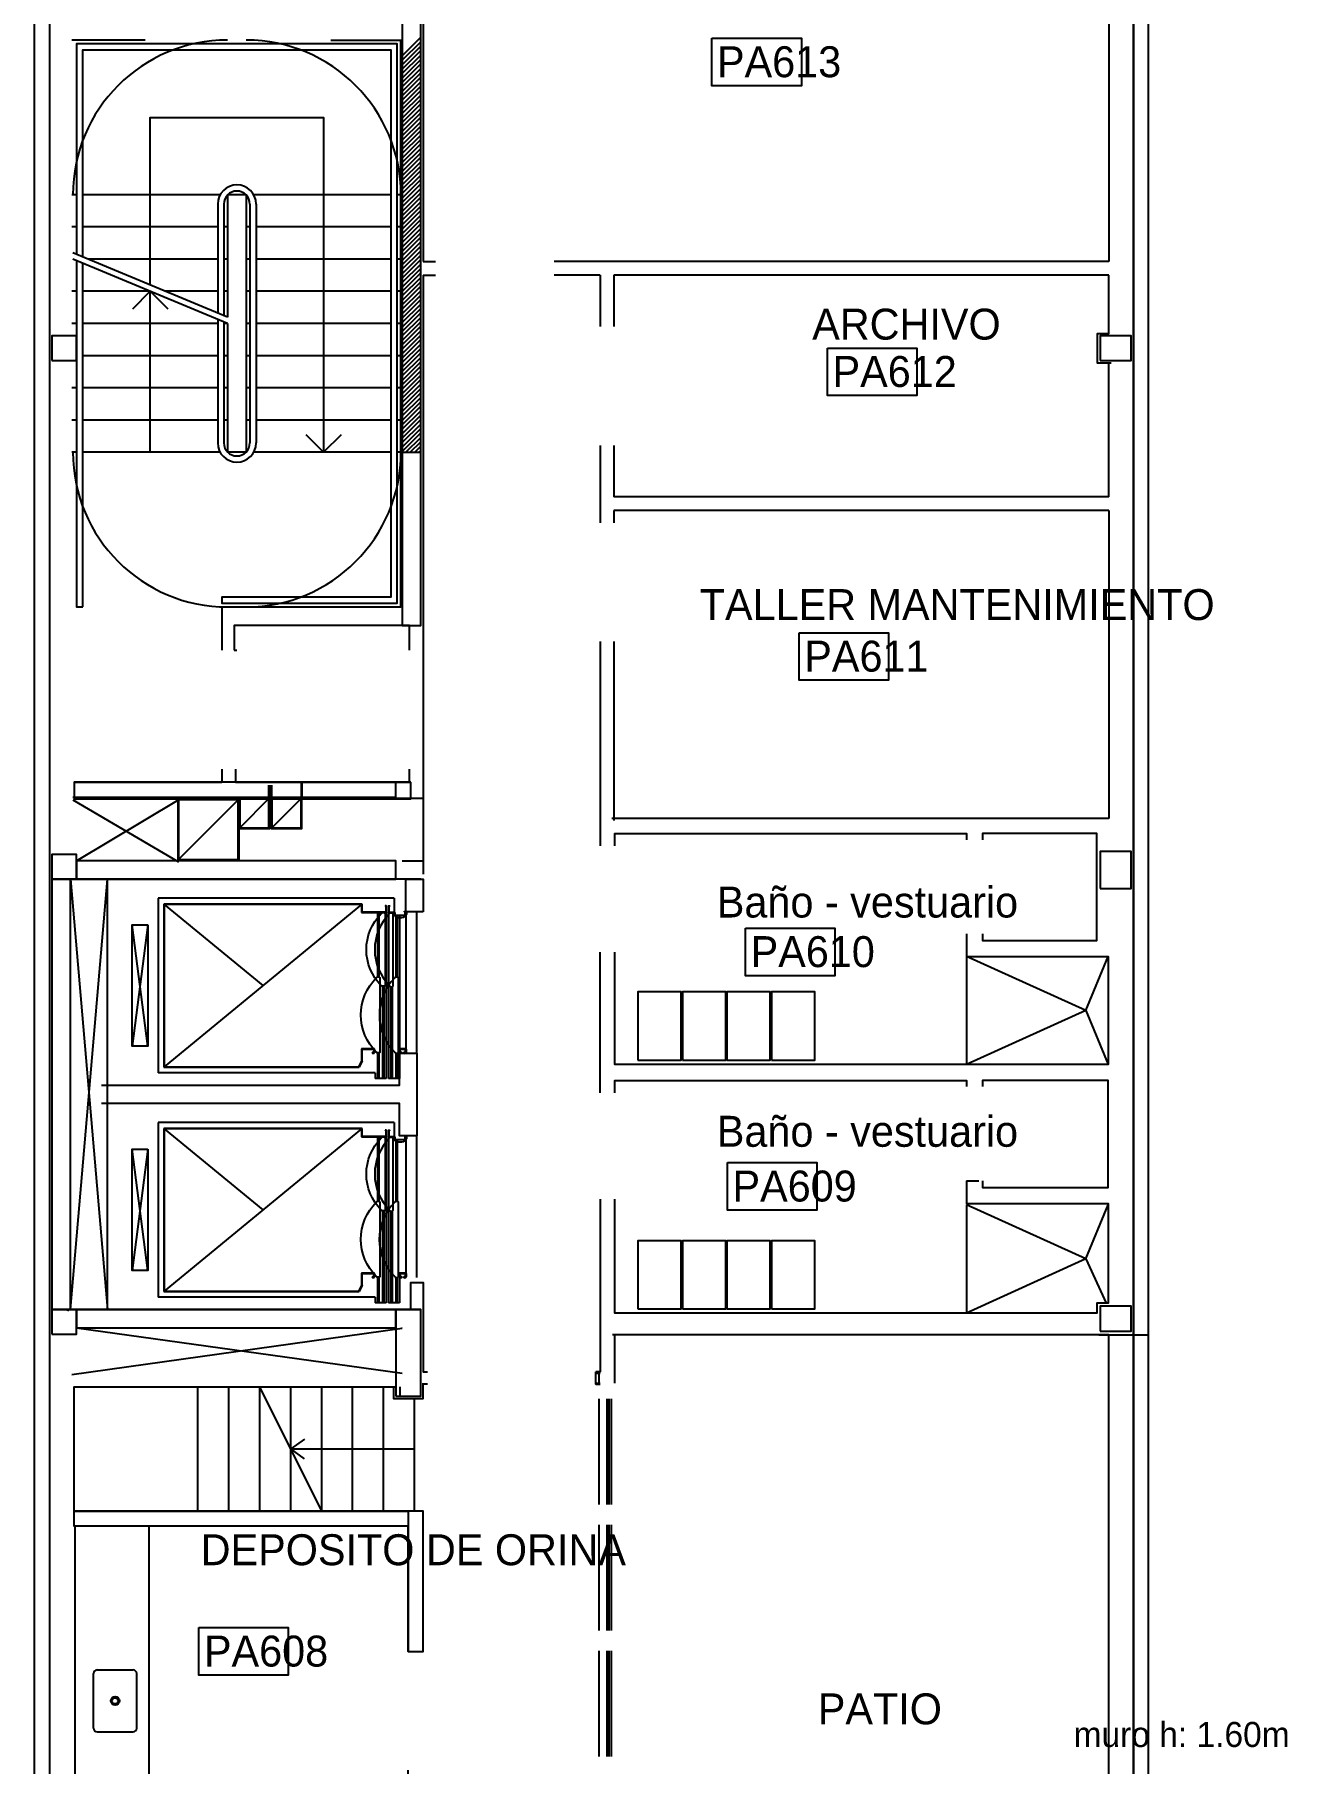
# Model space of a CAD drawing. Header units: millimetres. Extents: x 1473.7 to 1568.7, y 1808.4 to 1881.8.
# Drawn here: x 1500.62 to 1510.74, y 1822.52 to 1836.48 of the extents above; entities that cross this region are included whole.
import ezdxf

# ---------------------------------------------------------------- set-up
doc = ezdxf.new("R2010")
doc.units = ezdxf.units.MM
doc.layers.get('0').update_dxf_attribs({"linetype": 'CONTINUOUS'})
for name, color, linetype in [('0-OBSERVACIONES', 6, 'CONTINUOUS'), ('0000-TEXTO', 7, 'CONTINUOUS'), ('10-M-A-300', 7, 'CONTINUOUS'), ('AR - ASCENSOR', 1, 'CONTINUOUS'), ('AR - CURTAIN WALL', 1, 'CONTINUOUS'), ('AR - INST. SANITARIA', 2, 'CONTINUOUS'), ('AR - LADRILLO VISTO', 3, 'CONTINUOUS'), ('AR - PROYECCION 1', 2, 'CONTINUOUS'), ('AR - PROYECCION 2', 1, 'CONTINUOUS'), ('AR - REVESTIMIENTO', 21, 'CONTINUOUS'), ('AR - REVOQUE', 8, 'CONTINUOUS'), ('AR - VISTA 1', 8, 'CONTINUOUS'), ('AV-HUMO', 6, 'CONTINUOUS'), ('AV-PLENO', 9, 'CONTINUOUS'), ('ES - LINEA OFICIAL', 6, 'CONTINUOUS'), ('ES-COLUMNAS', 5, 'CONTINUOUS'), ('ES-TABIQUES', 5, 'CONTINUOUS'), ('ESTRUCTURA', 3, 'CONTINUOUS'), ('MURO', 7, 'CONTINUOUS'), ('TEXTO', 7, 'CONTINUOUS')]:
    doc.layers.add(name, color=color, linetype=linetype)

msp = doc.modelspace()

# ---------------------------------------------------------------- linework, layer by layer
at = {"color": 5}
for p, q in [((1502.233521, 1831.508745), (1502.253521, 1831.508745)), ((1503.539942, 1830.308744), (1500.939942, 1830.308743)), ((1503.519942, 1825.558771), (1503.539942, 1825.558771))]:
    msp.add_line(p, q, dxfattribs=at)
for points in [[(1500.939942, 1830.308745), (1503.539942, 1830.308745), (1503.539942, 1830.443745), (1500.939942, 1830.443745)], [(1505.154942, 1825.679147), (1505.180893, 1825.679147), (1505.180893, 1825.579147), (1505.154942, 1825.579147)]]:
    msp.add_lwpolyline(points, close=True, dxfattribs=at)
at = {"color": 2}
for points in [[(1503.659942, 1830.443745), (1500.939942, 1830.443745), (1500.939942, 1830.308745), (1503.659942, 1830.308745)], [(1502.779443, 1830.443745), (1502.773249, 1830.443745), (1502.773249, 1830.17121), (1502.779443, 1830.17121)]]:
    msp.add_lwpolyline(points, close=True, dxfattribs=at)
at = {"layer": '0-OBSERVACIONES'}
for points in [[(1509.499942, 1825.978771), (1509.619942, 1825.978771), (1509.619942, 1838.498838), (1509.499942, 1838.498838)], [(1502.779443, 1830.319079), (1503.539942, 1830.319079), (1503.539942, 1830.443745), (1502.779443, 1830.443745)], [(1503.759942, 1829.395946), (1503.619942, 1829.395946), (1503.619942, 1829.658745), (1503.759942, 1829.658745)], [(1500.939942, 1824.553771), (1503.639942, 1824.553771), (1503.639942, 1824.433771), (1500.939942, 1824.433771)], [(1503.759942, 1824.553771), (1503.639942, 1824.553771), (1503.639942, 1823.42124), (1503.759942, 1823.42124)]]:
    msp.add_lwpolyline(points, close=True, dxfattribs=at)
for points in [[(1503.759942, 1831.508745), (1503.759942, 1829.700806)], [(1502.514025, 1830.317276), (1502.514025, 1830.418969)], [(1502.520219, 1830.241018), (1502.520219, 1830.418969)], [(1502.531684, 1830.241018), (1502.531684, 1830.418969)], [(1502.537878, 1830.317276), (1502.537878, 1830.418969)], [(1502.779443, 1830.317276), (1502.779443, 1830.443745)], [(1503.539942, 1830.319079), (1500.929941, 1830.319079)], [(1503.39205, 1830.312829), (1503.759942, 1830.312829)], [(1503.589942, 1829.808745), (1503.759942, 1829.808745)], [(1503.739942, 1829.658745), (1503.759942, 1829.658745)], [(1509.219126, 1825.978771), (1509.619942, 1825.978771)]]:
    msp.add_lwpolyline(points, dxfattribs=at)
at = {"layer": '10-M-A-300', "linetype": 'CONTINUOUS'}
for p, q in [((1503.589942, 1833.108745), (1503.739942, 1833.108745)), ((1503.589942, 1833.108745), (1503.589942, 1831.858745)), ((1503.571897, 1825.558745), (1503.571897, 1825.487933))]:
    msp.add_line(p, q, dxfattribs=at)
at = {"layer": 'AR - ASCENSOR', "linetype": 'CONTINUOUS'}
for p, q in [((1501.618228, 1829.50509), (1501.618228, 1828.094213)), ((1503.524939, 1829.50509), (1501.618228, 1829.50509)), ((1501.664228, 1829.45909), (1501.664228, 1828.140213)), ((1503.266688, 1829.45909), (1501.664228, 1829.45909)), ((1501.668228, 1829.45509), (1501.668228, 1828.144213)), ((1503.262688, 1829.45509), (1501.668228, 1828.144213)), ((1501.668228, 1829.45509), (1502.465458, 1828.799651)), ((1503.262688, 1829.45509), (1501.668228, 1829.45509)), ((1503.262688, 1829.45509), (1503.262688, 1829.389887)), ((1503.266688, 1829.393887), (1503.266688, 1829.45909)), ((1503.459966, 1829.44509), (1503.451966, 1829.44509)), ((1503.451966, 1829.44509), (1503.451966, 1829.44109)), ((1503.451966, 1829.44109), (1503.457966, 1829.44109)), ((1503.457966, 1829.44109), (1503.457966, 1829.393887)), ((1503.461966, 1829.391887), (1503.461966, 1829.44309)), ((1503.524939, 1829.50509), (1503.524939, 1829.393803)), ((1503.709942, 1828.255116), (1503.709942, 1829.399887)), ((1501.534372, 1828.309651), (1501.409942, 1829.289651)), ((1501.534372, 1829.289651), (1501.409942, 1828.309651)), ((1503.262688, 1829.389887), (1503.459966, 1829.389887)), ((1503.457966, 1829.393887), (1503.266688, 1829.393887)), ((1503.390966, 1829.389887), (1503.390966, 1828.866975)), ((1503.400966, 1829.389887), (1503.400966, 1828.866975)), ((1503.461966, 1829.391887), (1503.461966, 1828.05009)), ((1503.478939, 1829.391887), (1503.478939, 1828.05009)), ((1503.539939, 1829.364887), (1503.539939, 1828.866975)), ((1503.549939, 1829.364887), (1503.549939, 1828.866975)), ((1503.569939, 1829.364887), (1503.569939, 1828.05009)), ((1503.619939, 1829.366887), (1503.619936, 1828.290116)), ((1503.431966, 1828.794074), (1503.431966, 1828.05009)), ((1503.441966, 1828.794074), (1503.441966, 1828.05009)), ((1503.498939, 1828.794074), (1503.498939, 1828.05009)), ((1503.508939, 1828.794074), (1503.508939, 1828.05009)), ((1503.262689, 1828.288116), (1503.262689, 1828.192116)), ((1503.363726, 1828.290116), (1503.264689, 1828.290116)), ((1503.266689, 1828.286116), (1503.361726, 1828.286116)), ((1503.266689, 1828.191947), (1503.266689, 1828.286116)), ((1503.361726, 1828.286116), (1503.361726, 1828.259116)), ((1503.365726, 1828.257116), (1503.365726, 1828.288116)), ((1501.664228, 1828.140213), (1503.242397, 1828.140213)), ((1501.668228, 1828.144213), (1503.238723, 1828.144213)), ((1503.262689, 1828.192116), (1503.238723, 1828.144213)), ((1503.266689, 1828.191947), (1503.242397, 1828.140213)), ((1503.348904, 1828.259116), (1503.348904, 1828.255116)), ((1503.361726, 1828.259116), (1503.348904, 1828.259116)), ((1503.348904, 1828.255116), (1503.363726, 1828.255116)), ((1503.390966, 1828.257911), (1503.390966, 1828.05009)), ((1503.400966, 1828.257911), (1503.400966, 1828.05009)), ((1503.539939, 1828.257911), (1503.539939, 1828.05009)), ((1503.549939, 1828.257911), (1503.549939, 1828.05009)), ((1503.370966, 1828.094213), (1501.618228, 1828.094213)), ((1503.370966, 1828.094213), (1503.370966, 1828.05009)), ((1503.461966, 1828.05009), (1503.370966, 1828.05009)), ((1503.569939, 1828.05009), (1503.478939, 1828.05009)), ((1501.618228, 1827.692603), (1501.618228, 1826.281726)), ((1503.524938, 1827.692603), (1501.618228, 1827.692603)), ((1501.664228, 1827.646603), (1501.664228, 1826.327726)), ((1503.266688, 1827.646603), (1501.664228, 1827.646603)), ((1501.668228, 1827.642603), (1501.668228, 1826.331726)), ((1503.262688, 1827.642603), (1501.668228, 1826.331726)), ((1501.668228, 1827.642603), (1502.465458, 1826.987164)), ((1503.262688, 1827.642603), (1501.668228, 1827.642603)), ((1503.262688, 1827.642603), (1503.262688, 1827.5774)), ((1503.266688, 1827.5814), (1503.266688, 1827.646603)), ((1503.457966, 1827.5814), (1503.266688, 1827.5814)), ((1503.459966, 1827.632603), (1503.451966, 1827.632603)), ((1503.451966, 1827.632603), (1503.451966, 1827.628603)), ((1503.451966, 1827.628603), (1503.457966, 1827.628603)), ((1503.457966, 1827.628603), (1503.457966, 1827.5814)), ((1503.461966, 1827.5794), (1503.461966, 1827.630603)), ((1503.524938, 1827.692603), (1503.524938, 1827.581316)), ((1503.709942, 1826.442629), (1503.709942, 1827.5874)), ((1501.534372, 1826.497164), (1501.409942, 1827.477164)), ((1501.534372, 1827.477164), (1501.409942, 1826.497164)), ((1503.262688, 1827.5774), (1503.459966, 1827.5774)), ((1503.390966, 1827.5774), (1503.390966, 1827.054488)), ((1503.400966, 1827.5774), (1503.400966, 1827.054488)), ((1503.461966, 1827.5794), (1503.461966, 1826.237603)), ((1503.478938, 1827.5794), (1503.478938, 1826.237603)), ((1503.539938, 1827.5524), (1503.539938, 1827.054488)), ((1503.549938, 1827.5524), (1503.549938, 1827.054488)), ((1503.619938, 1827.5544), (1503.619936, 1826.477629)), ((1503.431966, 1826.981587), (1503.431966, 1826.237603)), ((1503.441966, 1826.981587), (1503.441966, 1826.237603)), ((1503.498938, 1826.981587), (1503.498938, 1826.237603)), ((1503.508938, 1826.981587), (1503.508938, 1826.237603)), ((1503.262689, 1826.475629), (1503.262689, 1826.379629)), ((1503.363726, 1826.477629), (1503.264689, 1826.477629)), ((1503.266689, 1826.473629), (1503.361726, 1826.473629)), ((1503.266689, 1826.37946), (1503.266689, 1826.473629)), ((1503.361726, 1826.473629), (1503.361726, 1826.446629)), ((1503.365726, 1826.444629), (1503.365726, 1826.475629)), ((1501.664228, 1826.327726), (1503.242397, 1826.327726)), ((1501.668228, 1826.331726), (1503.238723, 1826.331726)), ((1503.262689, 1826.379629), (1503.238723, 1826.331726)), ((1503.266689, 1826.37946), (1503.242397, 1826.327726)), ((1503.348904, 1826.446629), (1503.348904, 1826.442629)), ((1503.361726, 1826.446629), (1503.348904, 1826.446629)), ((1503.348904, 1826.442629), (1503.363726, 1826.442629)), ((1503.390966, 1826.445424), (1503.390966, 1826.237603)), ((1503.400966, 1826.445424), (1503.400966, 1826.237603)), ((1503.539939, 1826.445424), (1503.539938, 1826.237603)), ((1503.549939, 1826.445424), (1503.549938, 1826.237603)), ((1503.569938, 1826.442629), (1503.569938, 1826.237603)), ((1503.370966, 1826.281726), (1501.618228, 1826.281726)), ((1503.370966, 1826.281726), (1503.370966, 1826.237603)), ((1503.461966, 1826.237603), (1503.370966, 1826.237603)), ((1503.569938, 1826.237603), (1503.478938, 1826.237603))]:
    msp.add_line(p, q, dxfattribs=at)
for points in [[(1503.609939, 1829.399887, -0.414214), (1503.617939, 1829.399887, -0.414214), (1503.619939, 1829.397887, -0.414214), (1503.619939, 1829.366887, 0.414214), (1503.617939, 1829.364887, -0.414214), (1503.527939, 1829.364887, -0.414214), (1503.525939, 1829.366887, -0.414214), (1503.525939, 1829.387887), (1503.523939, 1829.389887), (1503.480939, 1829.389887), (1503.478939, 1829.391887), (1503.478939, 1829.44309), (1503.480939, 1829.44509), (1503.488939, 1829.44509), (1503.488939, 1829.44109), (1503.482939, 1829.44109), (1503.482939, 1829.393887), (1503.523939, 1829.393887), (1503.529939, 1829.387887), (1503.529939, 1829.368887), (1503.615939, 1829.368887), (1503.615939, 1829.395887), (1503.609939, 1829.395887)], [(1503.421966, 1828.799074, -0.414214), (1503.421966, 1829.381383, -0.414214), (1503.426966, 1829.386383, -0.414214), (1503.446966, 1829.386383, -0.414214), (1503.451966, 1829.381383), (1503.451966, 1828.799074), (1503.446966, 1828.794074), (1503.426966, 1828.794074)], [(1503.488939, 1829.381383, 0.414214), (1503.488939, 1828.799074, 0.414214), (1503.493939, 1828.794074, 0.414214), (1503.513939, 1828.794074, 0.414214), (1503.518939, 1828.799074), (1503.518939, 1829.381383), (1503.513939, 1829.386383), (1503.493939, 1829.386383)], [(1503.380966, 1828.262911, -0.414214), (1503.380966, 1828.861975, -0.414214), (1503.385966, 1828.866975, -0.414214), (1503.405966, 1828.866975, -0.414214), (1503.410966, 1828.861975), (1503.410966, 1828.262911), (1503.405966, 1828.257911), (1503.385966, 1828.257911)], [(1503.529939, 1828.861975, 0.414214), (1503.529939, 1828.262911, 0.414214), (1503.534939, 1828.257911, 0.414214), (1503.554939, 1828.257911, 0.414214), (1503.559939, 1828.262911), (1503.559939, 1828.861975), (1503.554939, 1828.866975), (1503.534939, 1828.866975)], [(1503.603117, 1828.259116, 0.414214), (1503.603117, 1828.255116, 0.414214), (1503.617939, 1828.255116, 0.414214), (1503.619939, 1828.257116, 0.414214), (1503.619939, 1828.288116), (1503.617939, 1828.290116), (1503.571939, 1828.290116), (1503.569939, 1828.288116), (1503.569939, 1828.257116), (1503.571939, 1828.255116), (1503.586761, 1828.255116), (1503.586761, 1828.259116), (1503.573939, 1828.259116), (1503.573939, 1828.286116), (1503.615939, 1828.286116), (1503.615939, 1828.259116)], [(1503.609938, 1827.5874, -0.414214), (1503.617938, 1827.5874, -0.414214), (1503.619938, 1827.5854, -0.414214), (1503.619938, 1827.5544, 0.414214), (1503.617938, 1827.5524, -0.414214), (1503.527938, 1827.5524, -0.414214), (1503.525938, 1827.5544, -0.414214), (1503.525938, 1827.5754), (1503.523938, 1827.5774), (1503.480938, 1827.5774), (1503.478938, 1827.5794), (1503.478938, 1827.630603), (1503.480938, 1827.632603), (1503.488938, 1827.632603), (1503.488938, 1827.628603), (1503.482938, 1827.628603), (1503.482938, 1827.5814), (1503.523938, 1827.5814), (1503.529938, 1827.5754), (1503.529938, 1827.5564), (1503.615938, 1827.5564), (1503.615938, 1827.5834), (1503.609938, 1827.5834)], [(1503.421966, 1826.986587, -0.414214), (1503.421966, 1827.568895, -0.414214), (1503.426966, 1827.573895, -0.414214), (1503.446966, 1827.573895, -0.414214), (1503.451966, 1827.568895), (1503.451966, 1826.986587), (1503.446966, 1826.981587), (1503.426966, 1826.981587)], [(1503.488938, 1827.568895, 0.414214), (1503.488938, 1826.986587, 0.414214), (1503.493938, 1826.981587, 0.414214), (1503.513938, 1826.981587, 0.414214), (1503.518938, 1826.986587), (1503.518938, 1827.568895), (1503.513938, 1827.573895), (1503.493938, 1827.573895)], [(1503.380966, 1826.450424, -0.414214), (1503.380966, 1827.049488, -0.414214), (1503.385966, 1827.054488, -0.414214), (1503.405966, 1827.054488, -0.414214), (1503.410966, 1827.049488), (1503.410966, 1826.450424), (1503.405966, 1826.445424), (1503.385966, 1826.445424)], [(1503.529938, 1827.049488, 0.414214), (1503.529939, 1826.450424, 0.414214), (1503.534939, 1826.445424, 0.414214), (1503.554939, 1826.445424, 0.414214), (1503.559939, 1826.450424), (1503.559938, 1827.049488), (1503.554938, 1827.054488), (1503.534938, 1827.054488)], [(1503.603117, 1826.446629, 0.414214), (1503.603117, 1826.442629, 0.414214), (1503.617939, 1826.442629, 0.414214), (1503.619939, 1826.444629, 0.414214), (1503.619939, 1826.475629), (1503.617939, 1826.477629), (1503.571939, 1826.477629), (1503.569939, 1826.475629), (1503.569939, 1826.444629), (1503.571939, 1826.442629), (1503.586761, 1826.442629), (1503.586761, 1826.446629), (1503.573939, 1826.446629), (1503.573939, 1826.473629), (1503.615939, 1826.473629), (1503.615939, 1826.446629)]]:
    msp.add_lwpolyline(points, format="xyb", close=True, dxfattribs=at)
for points in [[(1501.534372, 1829.289651), (1501.534372, 1828.309651), (1501.409942, 1828.309651), (1501.409942, 1829.289651)], [(1501.534372, 1827.477164), (1501.534372, 1826.497164), (1501.409942, 1826.497164), (1501.409942, 1827.477164)]]:
    msp.add_lwpolyline(points, close=True, dxfattribs=at)
for centre, start, end in [((1503.459966, 1829.44309), 0, 90), ((1503.459966, 1829.391887), 270, 0), ((1503.264689, 1828.288116), 90, 180), ((1503.363726, 1828.288116), 0, 90), ((1503.363726, 1828.257116), 270, 0), ((1503.459966, 1827.630603), 0, 90), ((1503.459966, 1827.5794), 270, 0), ((1503.264689, 1826.475629), 90, 180), ((1503.363726, 1826.475629), 0, 90), ((1503.363726, 1826.444629), 270, 0)]:
    msp.add_arc(centre, 0.002, start, end, dxfattribs=at)
at = {"layer": 'AR - CURTAIN WALL'}
for points in [[(1505.180893, 1825.461797), (1505.180893, 1824.606673)], [(1505.244053, 1825.461797), (1505.244053, 1824.606673)], [(1505.248124, 1825.461797), (1505.248124, 1824.606673)], [(1505.256019, 1825.461797), (1505.256019, 1824.606673)], [(1505.26009, 1825.461797), (1505.26009, 1824.606673)], [(1505.279828, 1825.461797), (1505.279828, 1824.606673)], [(1505.180893, 1824.443844), (1505.180893, 1823.588719)], [(1505.244053, 1824.443844), (1505.244053, 1823.588719)], [(1505.248124, 1824.443844), (1505.248124, 1823.588719)], [(1505.256019, 1824.443844), (1505.256019, 1823.588719)], [(1505.26009, 1824.443844), (1505.26009, 1823.588719)], [(1505.279828, 1824.443844), (1505.279828, 1823.588719)], [(1505.180893, 1823.42589), (1505.180893, 1822.570766)], [(1505.244053, 1823.42589), (1505.244053, 1822.570766)], [(1505.248124, 1823.42589), (1505.248124, 1822.570766)], [(1505.256019, 1823.42589), (1505.256019, 1822.570766)], [(1505.26009, 1823.42589), (1505.26009, 1822.570766)], [(1505.279828, 1823.42589), (1505.279828, 1822.570766)]]:
    msp.add_lwpolyline(points, dxfattribs=at)
at = {"layer": 'AR - INST. SANITARIA', "color": 2}
for p, q in [((1501.125567, 1823.27124), (1501.415567, 1823.27124)), ((1501.095567, 1822.80124), (1501.095567, 1823.24124)), ((1501.445567, 1822.80124), (1501.445567, 1823.24124)), ((1501.125567, 1822.77124), (1501.415567, 1822.77124))]:
    msp.add_line(p, q, dxfattribs=at)
msp.add_lwpolyline([(1501.544942, 1822.37124), (1501.544942, 1824.433771)], dxfattribs=at)
for radius in [0.035, 0.025]:
    msp.add_circle((1501.270567, 1823.02124), radius, dxfattribs=at)
for centre, start, end in [((1501.125567, 1823.24124), 90, 180), ((1501.415567, 1823.24124), 0, 90), ((1501.125567, 1822.80124), 180, 270), ((1501.415567, 1822.80124), 270, 0)]:
    msp.add_arc(centre, 0.03, start, end, dxfattribs=at)
at = {"layer": 'AR - LADRILLO VISTO', "linetype": 'CONTINUOUS'}
for points in [[(1500.969942, 1838.438838), (1500.739942, 1838.438838), (1500.739942, 1812.228837), (1500.739942, 1812.228837), (1500.739942, 1812.228837), (1500.619942, 1812.228837), (1500.619942, 1838.498838), (1501.029942, 1838.498838), (1501.029942, 1838.298838), (1500.969942, 1838.298838), (1500.969942, 1838.438838)], [(1509.499942, 1838.438838), (1509.499942, 1812.228837), (1509.499942, 1812.228837), (1509.499942, 1812.228837), (1509.619942, 1812.228837), (1509.619942, 1838.498838), (1509.159942, 1838.498838), (1509.159942, 1838.318836), (1509.219942, 1838.318836), (1509.219942, 1838.438838), (1509.499942, 1838.438838)]]:
    msp.add_lwpolyline(points, dxfattribs=at)
at = {"layer": 'AR - PROYECCION 1'}
msp.add_lwpolyline([(1501.209941, 1826.183769), (1501.209941, 1829.658744)], dxfattribs=at)
at = {"layer": 'AR - PROYECCION 2'}
for p, q in [((1500.919942, 1825.658745), (1503.589942, 1826.032525)), ((1500.959942, 1826.033771), (1503.589942, 1825.668874))]:
    msp.add_line(p, q, dxfattribs=at)
for points in [[(1500.929941, 1830.300841), (1501.783136, 1829.800841)], [(1500.959942, 1829.808745), (1501.783136, 1830.300841)], [(1500.909942, 1826.18377), (1501.209941, 1829.658744)], [(1500.909942, 1829.658744), (1501.209941, 1826.183769)]]:
    msp.add_lwpolyline(points, dxfattribs=at)
for centre, start, end in [((1502.179941, 1835.188745), 90, 180), ((1502.329941, 1835.188745), 0, 90), ((1502.179941, 1833.108745), 180, 270), ((1502.329941, 1833.108745), 270, 360)]:
    msp.add_arc(centre, 1.25, start, end, dxfattribs=at)
at = {"layer": 'AR - REVESTIMIENTO', "linetype": 'CONTINUOUS'}
for points in [[(1505.309942, 1829.928745), (1505.309942, 1830.028745), (1508.149942, 1830.028745), (1508.149942, 1829.977367)], [(1508.279942, 1829.218745), (1508.279942, 1829.163745), (1509.204942, 1829.163745), (1509.204942, 1830.028745), (1508.279942, 1830.028745), (1508.279942, 1829.977367)], [(1508.149942, 1829.218745), (1508.149942, 1829.033745), (1509.294942, 1829.033745), (1509.294942, 1828.163745), (1505.309942, 1828.163745), (1505.309942, 1829.068745)], [(1505.309942, 1827.933745), (1505.309942, 1828.033745), (1508.149942, 1828.033745), (1508.149942, 1827.983745)], [(1508.279942, 1827.223745), (1508.279942, 1827.168745), (1509.294942, 1827.168745), (1509.294942, 1828.033745), (1508.279942, 1828.033745), (1508.279942, 1827.983745)], [(1508.149942, 1827.223745), (1508.149942, 1827.038745), (1509.294942, 1827.038745), (1509.294942, 1826.233771), (1509.204942, 1826.233771), (1509.204942, 1826.153771), (1505.309942, 1826.153771), (1505.309942, 1827.073745)], [(1503.639942, 1823.42124), (1503.639942, 1824.433771), (1500.944942, 1824.433771), (1500.944942, 1822.37124), (1503.639942, 1822.37124), (1503.639942, 1822.46124)]]:
    msp.add_lwpolyline(points, dxfattribs=at)
at = {"layer": 'AR - REVOQUE', "linetype": 'CONTINUOUS'}
for points in [[(1509.159941, 1838.218837), (1509.209942, 1838.218837), (1509.209942, 1837.708838), (1509.299942, 1837.708838), (1509.299942, 1834.648745)], [(1503.709942, 1836.598745), (1503.759942, 1836.598745), (1503.759942, 1834.648745)], [(1501.514941, 1836.438745), (1500.919942, 1836.438745)], [(1502.133521, 1831.858745), (1503.579942, 1831.858745), (1503.579942, 1836.438745)], [(1503.014941, 1836.438745), (1503.589941, 1836.438745)], [(1503.759942, 1834.648745), (1503.859942, 1834.648745)], [(1509.299942, 1834.648745), (1504.819942, 1834.648745)], [(1503.759942, 1834.538745), (1503.759942, 1831.508745)], [(1503.759942, 1834.538745), (1503.859942, 1834.538745)], [(1505.189942, 1834.538745), (1504.819942, 1834.538745)], [(1505.189942, 1834.538745), (1505.189942, 1834.123745)], [(1509.299942, 1834.538745), (1505.299942, 1834.538745)], [(1505.299942, 1834.538745), (1505.299942, 1834.123745)], [(1509.319942, 1833.828793), (1509.209942, 1833.828793), (1509.209942, 1834.068793), (1509.299942, 1834.068793), (1509.299942, 1834.538745)], [(1509.299942, 1832.748745), (1509.299942, 1833.828793)], [(1505.189942, 1833.163745), (1505.189942, 1832.538486)], [(1505.299942, 1833.163745), (1505.299942, 1832.748745)], [(1509.299942, 1832.748745), (1505.299942, 1832.748745)], [(1505.299942, 1832.638745), (1505.299942, 1832.538486)], [(1509.299942, 1832.638745), (1505.299942, 1832.638745)], [(1509.299942, 1832.638745), (1509.299942, 1830.148745)], [(1502.133521, 1831.858745), (1502.133521, 1831.508745)], [(1503.649942, 1831.508745), (1503.649942, 1831.708745), (1502.233521, 1831.708745), (1502.233521, 1831.508745)], [(1505.189942, 1831.578486), (1505.189942, 1829.928745)], [(1505.299942, 1831.578486), (1505.299942, 1830.133745)], [(1502.133521, 1830.548745), (1502.133521, 1830.443745)], [(1502.243521, 1830.443745), (1503.649942, 1830.443745), (1503.649942, 1830.548745)], [(1502.243521, 1830.548745), (1502.243521, 1830.443745)], [(1500.939942, 1830.443745), (1502.133521, 1830.443745)], [(1509.299942, 1830.148745), (1505.284942, 1830.148745)], [(1505.189942, 1827.933745), (1505.189942, 1829.068745)], [(1501.159941, 1827.996258), (1503.569942, 1827.996258), (1503.569942, 1828.255116), (1503.709942, 1828.255116), (1503.709942, 1827.5874), (1503.569942, 1827.5874), (1503.569942, 1827.846258), (1501.159941, 1827.846258)], [(1505.189942, 1827.073745), (1505.189942, 1825.679147), (1505.154942, 1825.679147)], [(1503.659938, 1826.183771), (1503.659938, 1826.401175), (1503.759942, 1826.401175), (1503.759942, 1825.679147), (1503.794942, 1825.679147)], [(1509.299942, 1820.408838), (1509.299942, 1821.376385), (1509.209942, 1821.376385), (1509.209942, 1821.616385), (1509.299942, 1821.616385), (1509.299942, 1825.978771), (1505.289942, 1825.978771)], [(1505.309942, 1825.589147), (1505.309942, 1825.978771)], [(1503.759942, 1823.42124), (1503.759942, 1824.553771), (1500.939942, 1824.553771), (1500.939942, 1825.558771), (1503.519942, 1825.558771)], [(1503.519942, 1825.558771), (1503.519942, 1825.463771), (1503.759942, 1825.463771), (1503.759942, 1825.589147)], [(1503.794942, 1825.579147), (1503.759942, 1825.579147)], [(1505.154942, 1825.579147), (1505.189942, 1825.579147)]]:
    msp.add_lwpolyline(points, dxfattribs=at)
at = {"layer": 'AR - VISTA 1', "linetype": 'CONTINUOUS'}
for points in [[(1501.009941, 1834.685465), (1501.009941, 1836.358745), (1503.499942, 1836.358745), (1503.499942, 1831.938745), (1502.133521, 1831.938745), (1502.133521, 1831.888745), (1503.549942, 1831.888745), (1503.549942, 1836.408745), (1500.959941, 1836.408745), (1500.959941, 1834.706265)], [(1501.554941, 1834.458745), (1501.554941, 1835.813745), (1502.954941, 1835.813745), (1502.954941, 1833.108745)], [(1500.959941, 1835.188745), (1500.919942, 1835.188745)], [(1502.119294, 1835.188745), (1501.009941, 1835.188745)], [(1502.179941, 1835.188745), (1502.179941, 1834.198745)], [(1502.329941, 1835.188745), (1502.179941, 1835.188745)], [(1502.329941, 1835.188745), (1502.329941, 1833.108745)], [(1503.499942, 1835.188745), (1502.390588, 1835.188745)], [(1503.579942, 1835.188745), (1503.549942, 1835.188745)], [(1502.099941, 1835.113745), (1502.099941, 1834.232025)], [(1502.149941, 1835.113745), (1502.149941, 1834.211225)], [(1502.359941, 1835.113745), (1502.359941, 1833.183745)], [(1502.409941, 1835.113745), (1502.409941, 1833.183745)], [(1500.959941, 1834.928745), (1500.919942, 1834.928745)], [(1502.099941, 1834.928745), (1501.009941, 1834.928745)], [(1502.179941, 1834.928745), (1502.149941, 1834.928745)], [(1502.359941, 1834.928745), (1502.329941, 1834.928745)], [(1503.499942, 1834.928745), (1502.409941, 1834.928745)], [(1503.579942, 1834.928745), (1503.549942, 1834.928745)], [(1500.959941, 1834.656265), (1500.959941, 1831.858745), (1501.009941, 1831.858745)], [(1501.009941, 1831.858745), (1501.009941, 1834.635465)], [(1502.099941, 1834.668745), (1501.050135, 1834.668745)], [(1502.179941, 1834.668745), (1502.149941, 1834.668745)], [(1502.359941, 1834.668745), (1502.329941, 1834.668745)], [(1503.499942, 1834.668745), (1502.409941, 1834.668745)], [(1503.579942, 1834.668745), (1503.549942, 1834.668745)], [(1500.959941, 1834.408745), (1500.919942, 1834.408745)], [(1501.554942, 1834.408745), (1501.009941, 1834.408745)], [(1501.41352, 1834.267323), (1501.554942, 1834.408745), (1501.696363, 1834.267323)], [(1501.554941, 1833.108745), (1501.554941, 1834.408745)], [(1502.099941, 1834.408745), (1501.675134, 1834.408745)], [(1502.179941, 1834.408745), (1502.149941, 1834.408745)], [(1502.359941, 1834.408745), (1502.329941, 1834.408745)], [(1503.499942, 1834.408745), (1502.409941, 1834.408745)], [(1503.579942, 1834.408745), (1503.549942, 1834.408745)], [(1500.959942, 1834.148745), (1500.919942, 1834.148745)], [(1502.099941, 1834.148745), (1501.009941, 1834.148745)], [(1502.099941, 1834.182025), (1502.099941, 1833.183745)], [(1502.149941, 1834.161225), (1502.149941, 1833.183745)], [(1502.179941, 1834.148745), (1502.149941, 1834.148745)], [(1502.179941, 1834.148745), (1502.179941, 1833.108745)], [(1502.359941, 1834.148745), (1502.329941, 1834.148745)], [(1503.499942, 1834.148745), (1502.409941, 1834.148745)], [(1503.579942, 1834.148745), (1503.549942, 1834.148745)], [(1502.099941, 1833.888745), (1501.009941, 1833.888745)], [(1502.179941, 1833.888745), (1502.149941, 1833.888745)], [(1502.359941, 1833.888745), (1502.329941, 1833.888745)], [(1503.499942, 1833.888745), (1502.409941, 1833.888745)], [(1503.579942, 1833.888745), (1503.549942, 1833.888745)], [(1500.959942, 1833.628745), (1500.919942, 1833.628745)], [(1502.099941, 1833.628745), (1501.009941, 1833.628745)], [(1502.179941, 1833.628745), (1502.149941, 1833.628745)], [(1502.359941, 1833.628745), (1502.329941, 1833.628745)], [(1503.499942, 1833.628745), (1502.409941, 1833.628745)], [(1503.579942, 1833.628745), (1503.549942, 1833.628745)], [(1500.959942, 1833.368745), (1500.919942, 1833.368745)], [(1502.099941, 1833.368745), (1501.009941, 1833.368745)], [(1502.179941, 1833.368745), (1502.149941, 1833.368745)], [(1502.359941, 1833.368745), (1502.329941, 1833.368745)], [(1503.499942, 1833.368745), (1502.409941, 1833.368745)], [(1503.579942, 1833.368745), (1503.549942, 1833.368745)], [(1503.096363, 1833.250167), (1502.954941, 1833.108745), (1502.81352, 1833.250167)], [(1500.959942, 1833.108745), (1500.919942, 1833.108745)], [(1502.119294, 1833.108745), (1501.009941, 1833.108745)], [(1502.329941, 1833.108745), (1502.179941, 1833.108745)], [(1503.499942, 1833.108745), (1502.390588, 1833.108745)], [(1503.579942, 1833.108745), (1503.549942, 1833.108745)], [(1508.149942, 1829.033745), (1508.149942, 1828.163745)], [(1509.114942, 1828.598745), (1508.149942, 1829.033745)], [(1509.114942, 1828.598745), (1509.294942, 1829.033745)], [(1509.114942, 1828.598745), (1508.149942, 1828.163745)], [(1509.114942, 1828.598745), (1509.294942, 1828.163745)], [(1508.149942, 1827.028771), (1508.149942, 1826.153771)], [(1509.114942, 1826.593771), (1508.149942, 1827.028771)], [(1509.114942, 1826.593771), (1509.294942, 1827.028771)], [(1509.114942, 1826.593771), (1508.149942, 1826.153771)], [(1509.114942, 1826.593771), (1509.280459, 1826.233771)], [(1501.939942, 1824.553771), (1501.939942, 1825.558771)], [(1502.189942, 1824.553771), (1502.189942, 1825.558771)], [(1502.439942, 1824.553771), (1502.439942, 1825.558771)], [(1502.939942, 1824.553771), (1502.439942, 1825.558771)], [(1502.689942, 1824.553771), (1502.689942, 1825.558771)], [(1502.939942, 1824.553771), (1502.939942, 1825.558771)], [(1503.189942, 1824.553771), (1503.189942, 1825.558771)], [(1503.439942, 1824.553771), (1503.439942, 1825.558771)], [(1503.689942, 1824.553771), (1503.689942, 1825.463771)], [(1502.801033, 1825.134862), (1502.689942, 1825.056271)], [(1502.689942, 1825.056271), (1503.689942, 1825.056271)], [(1502.801033, 1824.97768), (1502.689942, 1825.056271)]]:
    msp.add_lwpolyline(points, dxfattribs=at)
at = {"layer": 'AR - VISTA 1', "color": 2, "linetype": 'CONTINUOUS'}
for points in [[(1502.179941, 1834.198745), (1500.929942, 1834.718745)], [(1502.179941, 1834.148745), (1500.929942, 1834.668745)]]:
    msp.add_lwpolyline(points, dxfattribs=at)
at = {"layer": 'AR - VISTA 1', "linetype": 'CONTINUOUS'}
for points in [[(1505.494942, 1828.198745), (1505.844942, 1828.198745), (1505.844942, 1828.748745), (1505.494942, 1828.748745)], [(1505.854942, 1828.198745), (1506.204942, 1828.198745), (1506.204942, 1828.748745), (1505.854942, 1828.748745)], [(1506.214942, 1828.198745), (1506.564942, 1828.198745), (1506.564942, 1828.748745), (1506.214942, 1828.748745)], [(1506.574942, 1828.198745), (1506.924942, 1828.198745), (1506.924942, 1828.748745), (1506.574942, 1828.748745)], [(1505.494942, 1826.188771), (1505.844942, 1826.188771), (1505.844942, 1826.738771), (1505.494942, 1826.738771)], [(1505.854942, 1826.188771), (1506.204942, 1826.188771), (1506.204942, 1826.738771), (1505.854942, 1826.738771)], [(1506.214942, 1826.188771), (1506.564942, 1826.188771), (1506.564942, 1826.738771), (1506.214942, 1826.738771)], [(1506.574942, 1826.188771), (1506.924942, 1826.188771), (1506.924942, 1826.738771), (1506.574942, 1826.738771)]]:
    msp.add_lwpolyline(points, close=True, dxfattribs=at)
for centre, radius, start, end in [((1502.254941, 1835.113745), 0.155, 359.999993, 179.999993), ((1502.254941, 1835.113745), 0.105, 359.999993, 179.999993), ((1502.254941, 1833.183745), 0.155, 180.000007, 0.000007), ((1502.254941, 1833.183745), 0.105, 180.000007, 0.000007)]:
    msp.add_arc(centre, radius, start, end, dxfattribs=at)
at = {"layer": 'AV-HUMO'}
for points in [[(1501.776942, 1830.307035), (1501.776942, 1829.811517), (1502.27246, 1829.811517), (1502.27246, 1830.307035)], [(1501.783136, 1830.300841), (1501.783136, 1829.817711), (1502.266266, 1829.817711), (1502.266266, 1830.300841)], [(1502.278654, 1830.311082), (1502.278654, 1830.075711), (1502.514025, 1830.075711), (1502.514025, 1830.311082)], [(1502.537878, 1830.311082), (1502.537878, 1830.075711), (1502.773249, 1830.075711), (1502.773249, 1830.311082)]]:
    msp.add_lwpolyline(points, close=True, dxfattribs=at)
for points in [[(1502.514025, 1830.317276), (1502.27246, 1830.317276), (1502.27246, 1830.069517), (1502.520219, 1830.069517), (1502.520219, 1830.317276)], [(1502.531684, 1830.317276), (1502.531684, 1830.069517), (1502.779443, 1830.069517), (1502.779443, 1830.317276), (1502.537878, 1830.317276)]]:
    msp.add_lwpolyline(points, dxfattribs=at)
at = {"layer": 'AV-PLENO'}
for p, q in [((1502.266266, 1830.300841), (1501.783136, 1829.817711)), ((1502.514025, 1830.311082), (1502.278654, 1830.075711)), ((1502.773249, 1830.311082), (1502.537878, 1830.075711))]:
    msp.add_line(p, q, dxfattribs=at)
at = {"layer": 'ES - LINEA OFICIAL'}
msp.add_lwpolyline([(1509.499942, 1812.168838), (1509.499942, 1843.498838), (1500.739942, 1843.498838), (1500.739942, 1812.168838), (1509.499942, 1812.168838)], dxfattribs=at)
at = {"layer": 'ES-COLUMNAS', "linetype": 'CONTINUOUS'}
for points in [[(1500.759942, 1833.848793), (1500.959942, 1833.848793), (1500.959942, 1834.048793), (1500.759942, 1834.048793)], [(1509.229942, 1833.848793), (1509.479942, 1833.848793), (1509.479942, 1834.048793), (1509.229942, 1834.048793)], [(1500.759942, 1829.658745), (1500.959942, 1829.658745), (1500.959942, 1829.858745), (1500.759942, 1829.858745)], [(1509.229942, 1829.583745), (1509.479942, 1829.583745), (1509.479942, 1829.883745), (1509.229942, 1829.883745)], [(1500.759942, 1825.983771), (1500.959942, 1825.983771), (1500.959942, 1826.183771), (1500.759942, 1826.183771)], [(1503.539942, 1825.483771), (1503.739942, 1825.483771), (1503.739942, 1826.183771), (1503.539942, 1826.183771)], [(1509.229942, 1826.008771), (1509.479942, 1826.008771), (1509.479942, 1826.208771), (1509.229942, 1826.208771)]]:
    msp.add_lwpolyline(points, close=True, dxfattribs=at)
at = {"layer": 'ES-TABIQUES', "linetype": 'CONTINUOUS'}
msp.add_lwpolyline([(1503.589942, 1836.578745), (1503.589942, 1831.708745), (1503.739942, 1831.708745), (1503.739942, 1836.578745), (1503.739942, 1836.578745), (1503.739942, 1836.578745), (1503.589942, 1836.578745)], dxfattribs=at)
for points in [[(1500.959942, 1829.808745), (1500.959942, 1829.658745), (1503.539942, 1829.658745), (1503.539942, 1829.808745)], [(1500.759942, 1826.183771), (1500.909942, 1826.183771), (1500.909942, 1829.658745), (1500.759942, 1829.658745)], [(1500.959942, 1826.183771), (1500.959942, 1826.033771), (1503.539942, 1826.033771), (1503.539942, 1826.183771)]]:
    msp.add_lwpolyline(points, close=True, dxfattribs=at)
at = {"layer": 'ESTRUCTURA', "color": 9, "linetype": 'CONTINUOUS'}
for p, q in [((1503.589942, 1836.311421), (1503.739942, 1836.461421)), ((1503.589942, 1836.2755), (1503.739942, 1836.4255)), ((1503.589942, 1836.239579), (1503.739942, 1836.389579)), ((1503.589942, 1836.203658), (1503.739942, 1836.353658)), ((1503.589942, 1836.167737), (1503.739942, 1836.317737)), ((1503.589942, 1836.131816), (1503.739942, 1836.281816)), ((1503.589942, 1836.095895), (1503.739942, 1836.245895)), ((1503.589942, 1836.059974), (1503.739942, 1836.209974)), ((1503.589942, 1836.024053), (1503.739942, 1836.174053)), ((1503.589942, 1835.988132), (1503.739942, 1836.138132)), ((1503.589942, 1835.952211), (1503.739942, 1836.102211)), ((1503.589942, 1835.91629), (1503.739942, 1836.06629)), ((1503.589942, 1835.880369), (1503.739942, 1836.030369)), ((1503.589942, 1835.844448), (1503.739942, 1835.994448)), ((1503.589942, 1835.808527), (1503.739942, 1835.958527)), ((1503.589942, 1835.772606), (1503.739942, 1835.922606)), ((1503.589942, 1835.736685), (1503.739942, 1835.886685)), ((1503.589942, 1835.700764), (1503.739942, 1835.850764)), ((1503.589942, 1835.664843), (1503.739942, 1835.814843)), ((1503.589942, 1835.628922), (1503.739942, 1835.778922)), ((1503.589942, 1835.593001), (1503.739942, 1835.743001)), ((1503.589942, 1835.557079), (1503.739942, 1835.707079)), ((1503.589942, 1835.521158), (1503.739942, 1835.671158)), ((1503.589942, 1835.485237), (1503.739942, 1835.635237)), ((1503.589942, 1835.449316), (1503.739942, 1835.599316)), ((1503.589942, 1835.413395), (1503.739942, 1835.563395)), ((1503.589942, 1835.377474), (1503.739942, 1835.527474)), ((1503.589942, 1835.341553), (1503.739942, 1835.491553)), ((1503.589942, 1835.305632), (1503.739942, 1835.455632)), ((1503.589942, 1835.269711), (1503.739942, 1835.419711)), ((1503.589942, 1835.23379), (1503.739942, 1835.38379)), ((1503.589942, 1835.197869), (1503.739942, 1835.347869)), ((1503.589942, 1835.161948), (1503.739942, 1835.311948)), ((1503.589942, 1835.126027), (1503.739942, 1835.276027)), ((1503.589942, 1835.090106), (1503.739942, 1835.240106)), ((1503.589942, 1835.054185), (1503.739942, 1835.204185)), ((1503.589942, 1835.018264), (1503.739942, 1835.168264)), ((1503.589942, 1834.982343), (1503.739942, 1835.132343)), ((1503.589942, 1834.946422), (1503.739942, 1835.096422)), ((1503.589942, 1834.910501), (1503.739942, 1835.060501)), ((1503.589942, 1834.87458), (1503.739942, 1835.02458)), ((1503.589942, 1834.838659), (1503.739942, 1834.988659)), ((1503.589942, 1834.802738), (1503.739942, 1834.952738)), ((1503.589942, 1834.766817), (1503.739942, 1834.916817)), ((1503.589942, 1834.730896), (1503.739942, 1834.880896)), ((1503.589942, 1834.694975), (1503.739942, 1834.844975)), ((1503.589942, 1834.659054), (1503.739942, 1834.809054)), ((1503.589942, 1834.623133), (1503.739942, 1834.773133)), ((1503.589942, 1834.587212), (1503.739942, 1834.737212)), ((1503.589942, 1834.551291), (1503.739942, 1834.701291)), ((1503.589942, 1834.51537), (1503.739942, 1834.66537)), ((1503.589942, 1834.479449), (1503.739942, 1834.629449)), ((1503.589942, 1834.443528), (1503.739942, 1834.593528)), ((1503.589942, 1834.407607), (1503.739942, 1834.557607)), ((1503.589942, 1834.371686), (1503.739942, 1834.521686)), ((1503.589942, 1834.335765), (1503.739942, 1834.485765)), ((1503.589942, 1834.299844), (1503.739942, 1834.449844)), ((1503.589942, 1834.263923), (1503.739942, 1834.413923)), ((1503.589942, 1834.228002), (1503.739942, 1834.378002)), ((1503.589942, 1834.192081), (1503.739942, 1834.342081)), ((1503.589942, 1834.15616), (1503.739942, 1834.30616)), ((1503.589942, 1834.120239), (1503.739942, 1834.270239)), ((1503.589942, 1834.084317), (1503.739942, 1834.234317)), ((1503.589942, 1834.048396), (1503.739942, 1834.198396)), ((1503.589942, 1834.012475), (1503.739942, 1834.162475)), ((1503.589942, 1833.976554), (1503.739942, 1834.126554)), ((1503.589942, 1833.940633), (1503.739942, 1834.090633)), ((1503.589942, 1833.904712), (1503.739942, 1834.054712)), ((1503.589942, 1833.868791), (1503.739942, 1834.018791)), ((1503.589942, 1833.83287), (1503.739942, 1833.98287)), ((1503.589942, 1833.796949), (1503.739942, 1833.946949)), ((1503.589942, 1833.761028), (1503.739942, 1833.911028)), ((1503.589942, 1833.725107), (1503.739942, 1833.875107)), ((1503.589942, 1833.689186), (1503.739942, 1833.839186)), ((1503.589942, 1833.653265), (1503.739942, 1833.803265)), ((1503.589942, 1833.617344), (1503.739942, 1833.767344)), ((1503.589942, 1833.581423), (1503.739942, 1833.731423)), ((1503.589942, 1833.545502), (1503.739942, 1833.695502)), ((1503.589942, 1833.509581), (1503.739942, 1833.659581)), ((1503.589942, 1833.47366), (1503.739942, 1833.62366)), ((1503.589942, 1833.437739), (1503.739942, 1833.587739)), ((1503.589942, 1833.401818), (1503.739942, 1833.551818)), ((1503.589942, 1833.365897), (1503.739942, 1833.515897)), ((1503.589942, 1833.329976), (1503.739942, 1833.479976)), ((1503.589942, 1833.294055), (1503.739942, 1833.444055)), ((1503.589942, 1833.258134), (1503.739942, 1833.408134)), ((1503.589942, 1833.222213), (1503.739942, 1833.372213)), ((1503.589942, 1833.186292), (1503.739942, 1833.336292)), ((1503.589942, 1833.150371), (1503.739942, 1833.300371)), ((1503.589942, 1833.11445), (1503.739942, 1833.26445)), ((1503.620158, 1833.108745), (1503.739942, 1833.228529)), ((1503.656079, 1833.108745), (1503.739942, 1833.192608)), ((1503.692, 1833.108745), (1503.739942, 1833.156687)), ((1503.727921, 1833.108745), (1503.739942, 1833.120766)), ((1500.888175, 1826.172247), (1500.899699, 1826.183771))]:
    msp.add_line(p, q, dxfattribs=at)
at = {"layer": 'ESTRUCTURA', "linetype": 'CONTINUOUS'}
for p, q in [((1500.739942, 1829.808745), (1500.739942, 1826.033771)), ((1503.739942, 1829.658745), (1500.889942, 1829.658745)), ((1500.909942, 1826.174014), (1500.909942, 1829.658745)), ((1508.149942, 1827.223745), (1508.249942, 1827.223745)), ((1508.149942, 1827.223745), (1508.249942, 1827.223745)), ((1508.149942, 1827.223745), (1508.249942, 1827.223745)), ((1500.888175, 1826.172247), (1500.888175, 1826.183771)), ((1500.888175, 1826.183771), (1503.589942, 1826.183771)), ((1500.899699, 1826.183771), (1503.739942, 1826.183771)), ((1503.58746, 1826.033771), (1503.589942, 1826.036253))]:
    msp.add_line(p, q, dxfattribs=at)
at = {"layer": 'MURO'}
for p, q in [((1503.740014, 1833.058838), (1503.739942, 1833.120766)), ((1503.393157, 1829.808745), (1501.164942, 1829.808745)), ((1503.589942, 1829.658745), (1500.889942, 1829.658745)), ((1503.689942, 1829.658745), (1501.239942, 1829.658745))]:
    msp.add_line(p, q, dxfattribs=at)
at = {"layer": 'MURO', "linetype": 'CONTINUOUS'}
for points in [[(1505.154942, 1825.669147), (1505.189942, 1825.669147)], [(1505.154942, 1825.589147), (1505.189942, 1825.589147)]]:
    msp.add_lwpolyline(points, dxfattribs=at)
at = {"layer": 'TEXTO'}
for points in [[(1506.093864, 1836.452985), (1506.816012, 1836.452985), (1506.816012, 1836.068578), (1506.093864, 1836.068578)], [(1507.027749, 1833.950737), (1507.749897, 1833.950737), (1507.749897, 1833.56633), (1507.027749, 1833.56633)], [(1506.799202, 1831.650935), (1507.521349, 1831.650935), (1507.521349, 1831.266527), (1506.799202, 1831.266527)], [(1506.365808, 1829.263794), (1507.087956, 1829.263794), (1507.087956, 1828.879386), (1506.365808, 1828.879386)], [(1506.219422, 1827.369939), (1506.94157, 1827.369939), (1506.94157, 1826.985532), (1506.219422, 1826.985532)], [(1501.948113, 1823.613032), (1502.670261, 1823.613032), (1502.670261, 1823.228624), (1501.948113, 1823.228624)]]:
    msp.add_lwpolyline(points, close=True, dxfattribs=at)

# ---------------------------------------------------------------- texts
at = {"layer": '0000-TEXTO', "attachment_point": 1}
for s, insert, char_height, width in [('ARCHIVO', (1506.903627, 1834.268792), 0.25, 1.361111), ('TALLER MANTENIMIENTO', (1505.994954, 1832.002891), 0.25, 4.020833), ('Baño - vestuario', (1506.132893, 1829.599927), 0.25, 2.875), ('Baño - vestuario', (1506.132893, 1827.747792), 0.25, 2.875), ('DEPOSITO DE ORINA', (1501.962044, 1824.367304), 0.25, 3.319444), ('PATIO', (1506.948922, 1823.081785), 0.25, 0.916667), ('muro h: 1.60m', (1509.015902, 1822.851261), 0.2025, 1.81125)]:
    msp.add_mtext(s, dxfattribs=dict(at, insert=insert, char_height=char_height, width=width))
at = {"layer": 'TEXTO'}
for s, p in [('PA613', (1506.134279, 1836.13846)), ('PA612', (1507.068164, 1833.636212)), ('PA611', (1506.839616, 1831.336409)), ('PA610', (1506.406223, 1828.949268)), ('PA609', (1506.259837, 1827.055414)), ('PA608', (1501.988528, 1823.298506))]:
    msp.add_text(s, height=0.25, dxfattribs=at).set_placement(p)

doc.saveas('drawing.dxf')
